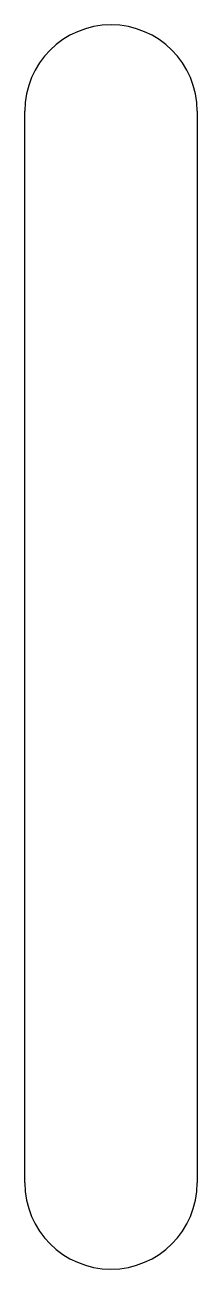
# Model space of a CAD drawing. Header units: millimetres. Extents: x -2.9 to 2.9, y -20.9 to 20.9.
import ezdxf

# ---------------------------------------------------------------- set-up
doc = ezdxf.new("R2010")
doc.units = ezdxf.units.MM

msp = doc.modelspace()

# ---------------------------------------------------------------- linework, layer by layer
at = {"color": 7, "linetype": 'Continuous', "lineweight": 25}
for p, q in [((-2.9, -18), (-2.9, 18)), ((2.9, 18), (2.9, -18))]:
    msp.add_line(p, q, dxfattribs=at)
for centre, start, end in [((0, 18), 0, 180), ((0, -18), 180, 0)]:
    msp.add_arc(centre, 2.9, start, end, dxfattribs=at)

doc.saveas('drawing.dxf')
